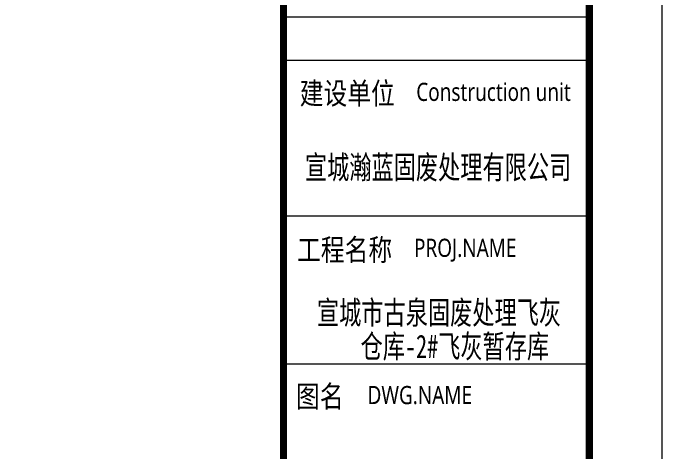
# Model space of a CAD drawing. Header units: inches. Extents: x -3272461 to -2504170, y 403793 to 1071042.
# Drawn here: x -2663395 to -2649994, y 587043 to 596084 of the extents above; entities that cross this region are included whole.
import ezdxf
from ezdxf.enums import TextEntityAlignment as Align

# ---------------------------------------------------------------- set-up
doc = ezdxf.new("R2010")
doc.units = ezdxf.units.IN
doc.header["$LTSCALE"] = 1000
doc.header["$MEASUREMENT"] = 0
doc.layers.get('0').update_dxf_attribs({"lineweight": 18})
for name, color, linetype, lineweight in [('0-TK', 4, 'Continuous', 18), ('PUB_TITLE', 153, 'Continuous', 18), ('图签文字', 4, 'Continuous', 18)]:
    doc.layers.add(name, color=color, linetype=linetype, lineweight=lineweight)
doc.styles.add('-黑体', font='', dxfattribs={"width": 0.7})
doc.styles.add('建筑图签-黑', font='', dxfattribs={"width": 0.7})
doc.styles.get('-黑体').set_extended_font_data('微软雅黑')
doc.styles.get('建筑图签-黑').set_extended_font_data('黑体')

msp = doc.modelspace()

# ---------------------------------------------------------------- linework, layer by layer
at = {"layer": '0-TK'}
for p, q in [((-2657808.5, 596007.5), (-2651494.3, 596007.5)), ((-2657808.5, 595113.4), (-2651494.3, 595113.4)), ((-2657808.5, 591894.6), (-2651494.3, 591894.6)), ((-2657808.5, 588841.4), (-2651494.3, 588841.4))]:
    msp.add_line(p, q, dxfattribs=at)
msp.add_lwpolyline([(-2657808.5, 566630.6, 144, 144, 0), (-2657808.5, 626630.6, 144, 144, 0)], format="xyseb", dxfattribs=at)
at = {"layer": 'PUB_TITLE'}
msp.add_lwpolyline([(-2649994.3, 565130.6), (-2649994.3, 628130.6), (-2761444.3, 628130.6), (-2761444.3, 565130.6)], close=True, dxfattribs=at)
msp.add_lwpolyline([(-2651494.3, 566630.6, 150, 150, 0), (-2651494.3, 626630.6, 150, 150, 0), (-2757694.3, 626630.6, 150, 150, 0), (-2757694.3, 566630.6, 150, 150, 0)], format="xyseb", close=True, dxfattribs=at)

# ---------------------------------------------------------------- texts
at = {"style": '-黑体', "width": 0.8}
for s, height, p in [('建设单位', 450, (-2657474.2, 594424.9)), ('工程名称', 450, (-2657529.8, 591195.1)), ('PROJ.NAME', 375, (-2655114.4, 591237.1)), ('图名', 450, (-2657551.2, 588168.8)), ('DWG.NAME', 375, (-2656073.6, 588198.3))]:
    msp.add_text(s, height=height, dxfattribs=at).set_placement(p, align=Align.MIDDLE_LEFT)
at = {"insert": (-2655068.2, 594453.2), "char_height": 375, "width": 4915.503, "attachment_point": 4, "style": '-黑体'}
msp.add_mtext('{\\W0.8;Construction unit  }', dxfattribs=at)
at = {"layer": '图签文字', "color": 1, "style": '建筑图签-黑', "width": 0.7}
for s, p in [('宣城瀚蓝固废处理有限公司', (-2654617.7, 592660.3)), ('宣城市古泉固废处理飞灰', (-2654598.7, 589661))]:
    msp.add_text(s, height=480, dxfattribs=at).set_placement(p, align=Align.CENTER)
at = {"layer": '图签文字', "color": 1, "insert": (-2654271.1, 588907.9), "char_height": 480, "width": 6132.944, "attachment_point": 8, "style": '建筑图签-黑'}
msp.add_mtext('仓库-2#飞灰暂存库   ', dxfattribs=at)

doc.saveas('drawing.dxf')
